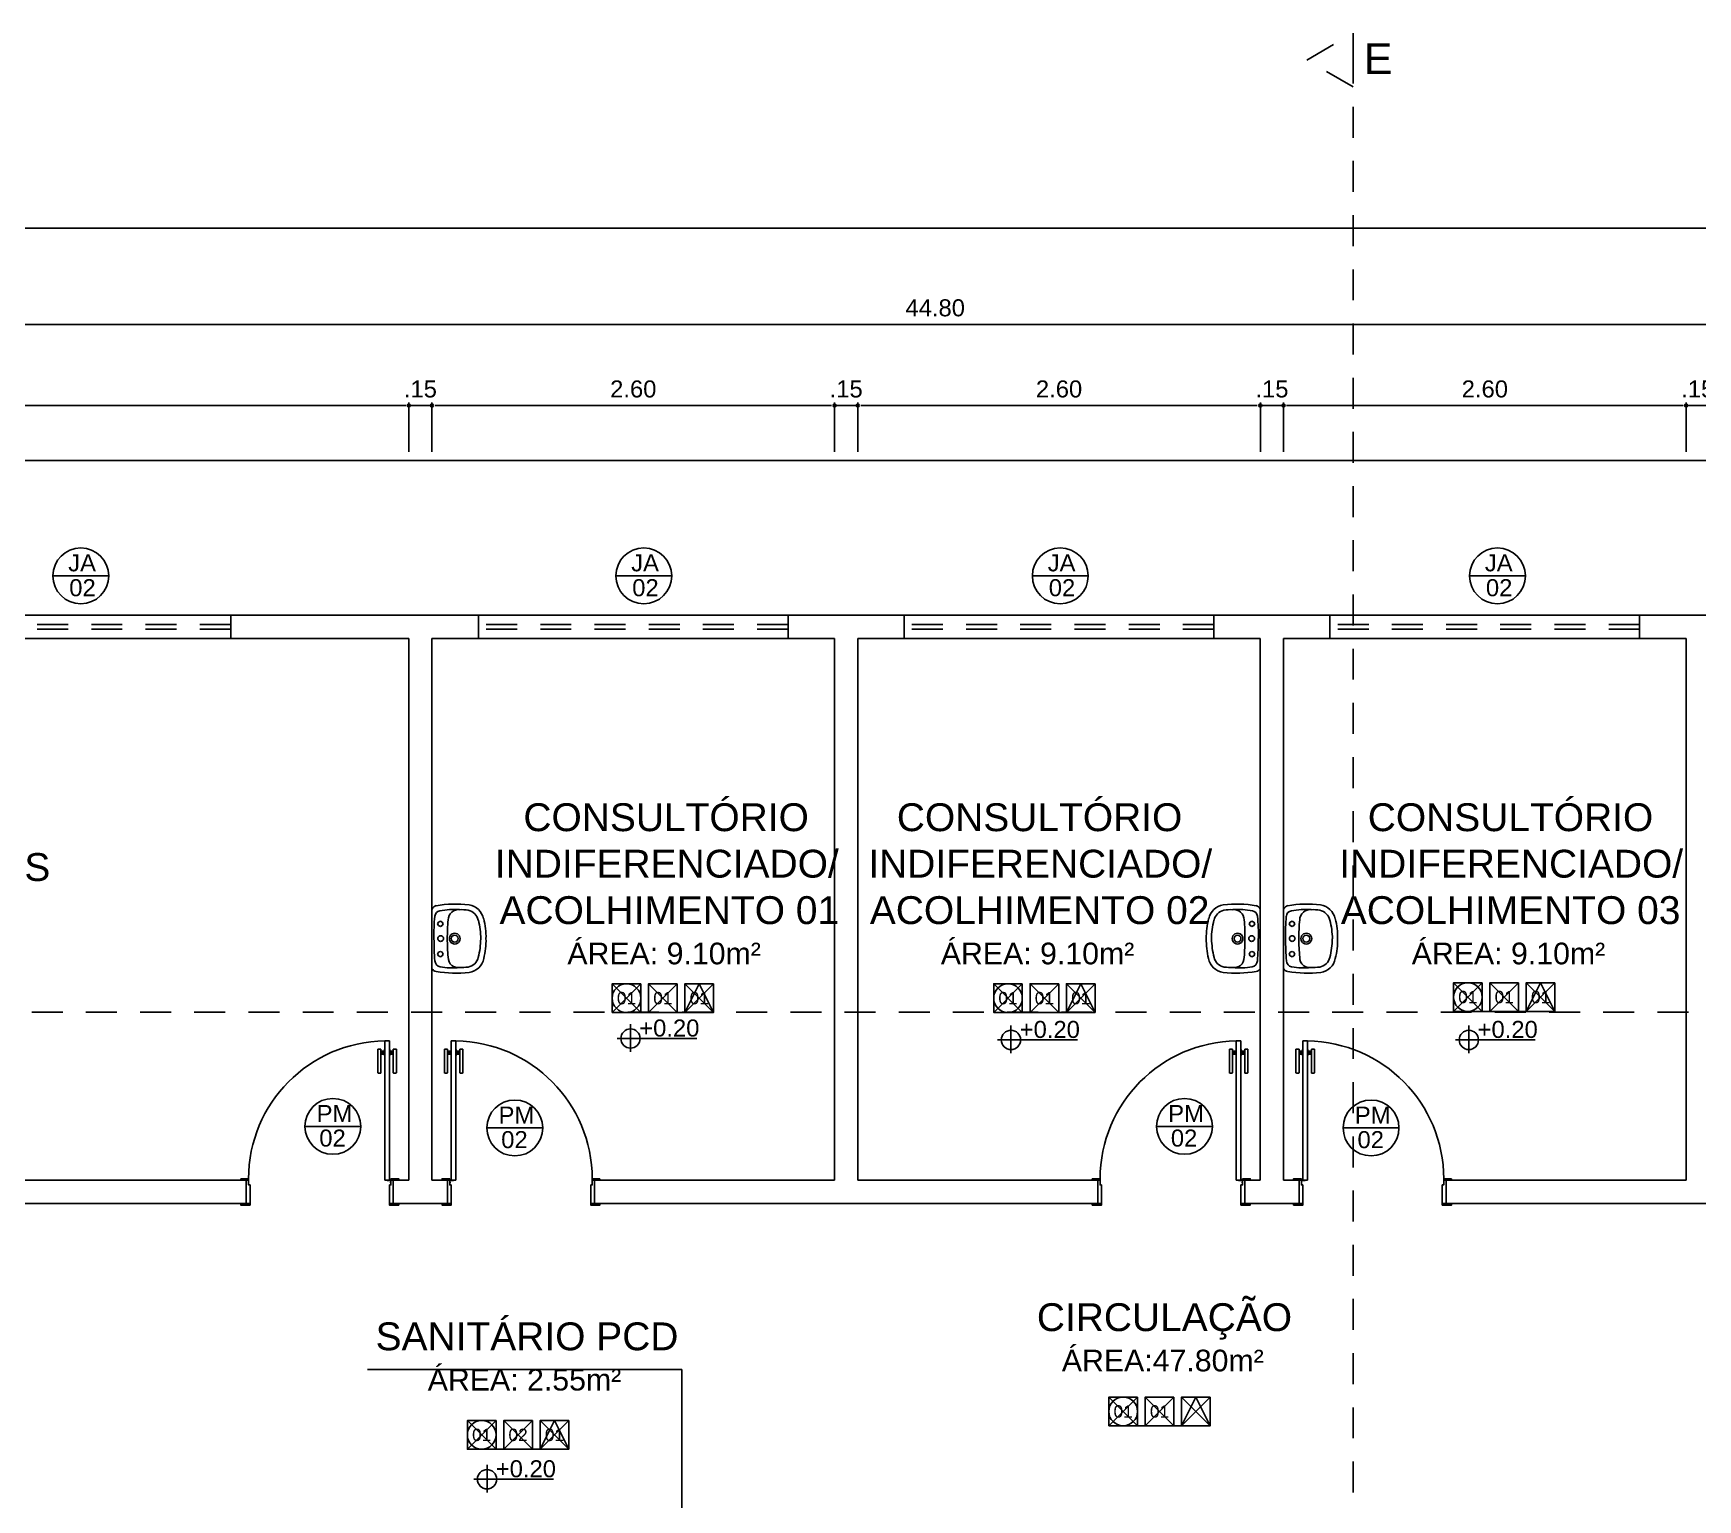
# Model space of a CAD drawing. Header units: millimetres. Extents: x 2125 to 3408, y 1171 to 1686.
# Drawn here: x 2433.18 to 2443.93, y 1448.89 to 1458.36 of the extents above; entities that cross this region are included whole.
import ezdxf
from ezdxf.enums import TextEntityAlignment as Align

# ---------------------------------------------------------------- set-up
doc = ezdxf.new("R2010")
doc.units = ezdxf.units.MM
doc.linetypes.add('CONTORNO_QUADRO_T', pattern=[0.35, 0.2, -0.15])
for name, color, linetype in [('at_Entity', 7, 'Continuous'), ('CALÇADA', 252, 'Continuous'), ('cotas', 7, 'Continuous'), ('ESQUADRIA', 3, 'Continuous'), ('ESQUADRIAS', 7, 'Continuous'), ('JANELA2', 1, 'Continuous'), ('Layout_Equipamentos', 7, 'Continuous'), ('linha de corte', 1, 'Continuous'), ('PAREDE', 4, 'Continuous'), ('TEXTO01', 7, 'Continuous'), ('TEXTO02', 3, 'Continuous'), ('TEXTO03', 2, 'Continuous'), ('TEXTO_ESP_FORRO', 62, 'Continuous'), ('TEXTO_ESP_PAREDES', 10, 'Continuous'), ('TEXTO_ESP_PISO', 150, 'Continuous')]:
    doc.layers.add(name, color=color, linetype=linetype)
doc.styles.add('ARIAL', font='sanss___.ttf')
doc.styles.add('ROMANS', font='arial.ttf')
doc.styles.add('TEXTO1', font='swissko.ttf', dxfattribs={"width": 0.6, "height": 0.1})
doc.dimstyles.new('ESCALA75', dxfattribs={"dimtxt": 0.11, "dimasz": 0.02, "dimexe": 0.02, "dimexo": 0.04, "dimgap": 0.05, "dimtad": 1, "dimzin": 4, "dimdsep": 46, "dimtxsty": 'ROMANS', "dimblk1": 'PPC', "dimblk2": 'PPC', "dimsah": 1, "dimcen": 0.02, "dimclrd": 7, "dimclre": 7, "dimclrt": 3, "dimazin": 1, "dimtfac": 1, "dimtix": 1, "dimtmove": 0, "dimatfit": 3, "dimldrblk": 'PPC', "dimfxl": 0, "dimtolj": 1, "dimtzin": 12, "dimarcsym": 0})

# ---------------------------------------------------------------- blocks, each defined once
blk = doc.blocks.new('P90_02')
at = {"layer": 'ESQUADRIAS', "color": 2}
for p, q in [((0.025, 0.075), (0.025, 0.975)), ((0.025, 0.975), (0.055, 0.975)), ((0.055, 0.975), (0.055, 0.075)), ((0.055, 0.075), (0.025, 0.075))]:
    blk.add_line(p, q, dxfattribs=at)
at = {"layer": 'ESQUADRIAS', "color": 3, "linetype": 'Continuous'}
for p, q in [((-0.02, 0.77), (-0.02, 0.921)), ((0, 0.921), (0, 0.77)), ((0.023, 0.88), (0.023, 0.92)), ((0.057, 0.88), (0.057, 0.92)), ((0.08, 0.921), (0.08, 0.77)), ((0.1, 0.77), (0.1, 0.921)), ((-0.003, 0.767), (-0.017, 0.767)), ((0.083, 0.767), (0.097, 0.767))]:
    blk.add_line(p, q, dxfattribs=at)
at = {"layer": 'ESQUADRIAS', "color": 3}
for p, q in [((0, 0.921), (-0.02, 0.921)), ((0, 0.91), (0.023, 0.91)), ((0, 0.9), (0.023, 0.9)), ((0, 0.89), (0.023, 0.89)), ((0.023, 0.92), (0.025, 0.92)), ((0.023, 0.88), (0.025, 0.88)), ((0.057, 0.92), (0.055, 0.92)), ((0.057, 0.88), (0.055, 0.88)), ((0.08, 0.91), (0.057, 0.91)), ((0.08, 0.9), (0.057, 0.9)), ((0.08, 0.89), (0.057, 0.89)), ((0.08, 0.921), (0.1, 0.921))]:
    blk.add_line(p, q, dxfattribs=at)
at = {"layer": 'ESQUADRIAS'}
for p, q in [((0.016, 0.059), (0.016, 0.062)), ((0.032, 0.074), (0.029, 0.074))]:
    blk.add_line(p, q, dxfattribs=at)
at = {"layer": 'ESQUADRIAS', "color": 3}
for points in [[(0.015, 0.085), (-0.035, 0.085), (-0.035, 0.075), (0.015, 0.075)], [(0.985, 0.085), (0.935, 0.085), (0.935, 0.075), (0.985, 0.075)], [(0.025, -0.075), (0, -0.075), (-0.035, -0.075), (-0.035, -0.085), (0.025, -0.085)], [(0.985, -0.075), (0.925, -0.075), (0.925, -0.085), (0.985, -0.085)]]:
    blk.add_lwpolyline(points, close=True, dxfattribs=at)
at = {"layer": 'ESQUADRIAS', "color": 2}
for points in [[(0.025, 0.045), (0.015, 0.045), (0.015, 0.075), (0, 0.075), (0, -0.075), (0.025, -0.075)], [(0.925, 0.045), (0.935, 0.045), (0.935, 0.075), (0.95, 0.075), (0.95, -0.075), (0.925, -0.075)]]:
    blk.add_lwpolyline(points, close=True, dxfattribs=at)
at = {"layer": 'ESQUADRIAS', "color": 1}
for points in [[(0.016, 0.071, -0.236068), (0.015, 0.073), (0.015, 0.07), (0.015, 0.05), (0.016, 0.05)], [(0.02, 0.074, 0.236068), (0.017, 0.075), (0.02, 0.075), (0.04, 0.075), (0.04, 0.074)]]:
    blk.add_lwpolyline(points, format="xyb", close=True, dxfattribs=at)
at = {"layer": 'ESQUADRIAS'}
for points in [[(0.017, 0.063), (0.016, 0.062), (0.016, 0.062)], [(0.017, 0.058), (0.016, 0.059), (0.016, 0.059)], [(0.017, 0.06), (0.017, 0.06), (0.017, 0.058), (0.017, 0.058), (0.017, 0.063), (0.017, 0.063), (0.017, 0.06), (0.017, 0.06)], [(0.028, 0.073), (0.029, 0.074), (0.029, 0.074)], [(0.03, 0.073), (0.03, 0.073), (0.033, 0.073), (0.033, 0.073), (0.028, 0.073), (0.028, 0.073), (0.03, 0.073), (0.03, 0.073)], [(0.033, 0.073), (0.032, 0.074), (0.032, 0.074)]]:
    blk.add_lwpolyline(points, dxfattribs=at)
at = {"layer": 'ESQUADRIAS', "color": 1}
blk.add_circle((0.017, 0.073), 0.0025, dxfattribs=at)
at = {"layer": 'ESQUADRIAS'}
blk.add_arc((0.043, 0.083), 0.892, 0.1295, 89.2231, dxfattribs=at)
at = {"layer": 'ESQUADRIAS', "color": 3, "linetype": 'Continuous'}
for centre, start, end in [((-0.017, 0.77), 180, 260.5377), ((-0.003, 0.77), 260.5377, 360), ((0.083, 0.77), 180, 279.4623), ((0.097, 0.77), 279.4623, 0)]:
    blk.add_arc(centre, 0.003, start, end, dxfattribs=at)
blk = doc.blocks.new('PPC')
at = {"color": 2}
blk.add_circle((0, 0), 0.5, dxfattribs=at)
blk = doc.blocks.new('*D823')
at = {"layer": 'cotas', "color": 7, "lineweight": -2, "transparency": 16777216}
for p, q in [((2428.158, 1455.655), (2428.158, 1455.975)), ((2428.178, 1455.955), (2435.588, 1455.955)), ((2435.608, 1455.655), (2435.608, 1455.975))]:
    blk.add_line(p, q, dxfattribs=at)
at = {"layer": 'DEFPOINTS', "color": 0, "transparency": 16777216}
for p in [(2435.608, 1455.955), (2428.158, 1455.554), (2435.608, 1455.554)]:
    blk.add_point(p, dxfattribs=at)
at = {"layer": 'cotas', "color": 7, "lineweight": -2, "transparency": 16777216, "xscale": 0.02, "yscale": 0.02, "zscale": 0.02, "rotation": 180}
blk.add_blockref('PPC', (2428.158, 1455.955), dxfattribs=at)
at = {"layer": 'cotas', "color": 7, "lineweight": -2, "transparency": 16777216, "xscale": 0.02, "yscale": 0.02, "zscale": 0.02}
blk.add_blockref('PPC', (2435.608, 1455.955), dxfattribs=at)
at = {"layer": 'cotas', "color": 3, "transparency": 16777216, "insert": (2431.883, 1456.061), "char_height": 0.11, "attachment_point": 5, "style": 'ROMANS'}
blk.add_mtext('\\A1;7.45', dxfattribs=at)
blk = doc.blocks.new('*D824')
at = {"layer": 'cotas', "color": 7, "lineweight": -2, "transparency": 16777216}
for p, q in [((2435.588, 1455.955), (2435.568, 1455.955)), ((2435.608, 1455.655), (2435.608, 1455.975)), ((2435.608, 1455.955), (2435.758, 1455.955)), ((2435.758, 1455.655), (2435.758, 1455.975)), ((2435.778, 1455.955), (2435.798, 1455.955))]:
    blk.add_line(p, q, dxfattribs=at)
at = {"layer": 'DEFPOINTS', "color": 0, "transparency": 16777216}
for p in [(2435.758, 1455.955), (2435.608, 1455.554), (2435.758, 1455.554)]:
    blk.add_point(p, dxfattribs=at)
at = {"layer": 'cotas', "color": 7, "lineweight": -2, "transparency": 16777216, "xscale": 0.02, "yscale": 0.02, "zscale": 0.02}
blk.add_blockref('PPC', (2435.608, 1455.955), dxfattribs=at)
at = {"layer": 'cotas', "color": 7, "lineweight": -2, "transparency": 16777216, "xscale": 0.02, "yscale": 0.02, "zscale": 0.02, "rotation": 180}
blk.add_blockref('PPC', (2435.758, 1455.955), dxfattribs=at)
at = {"layer": 'cotas', "color": 3, "transparency": 16777216, "insert": (2435.683, 1456.061), "char_height": 0.11, "attachment_point": 5, "style": 'ROMANS'}
blk.add_mtext('\\A1;.15', dxfattribs=at)
blk = doc.blocks.new('*D825')
at = {"layer": 'cotas', "color": 7, "lineweight": -2, "transparency": 16777216}
for p, q in [((2435.758, 1455.655), (2435.758, 1455.975)), ((2435.778, 1455.955), (2438.338, 1455.955)), ((2438.358, 1455.655), (2438.358, 1455.975))]:
    blk.add_line(p, q, dxfattribs=at)
at = {"layer": 'DEFPOINTS', "color": 0, "transparency": 16777216}
for p in [(2438.358, 1455.955), (2435.758, 1455.554), (2438.358, 1455.554)]:
    blk.add_point(p, dxfattribs=at)
at = {"layer": 'cotas', "color": 7, "lineweight": -2, "transparency": 16777216, "xscale": 0.02, "yscale": 0.02, "zscale": 0.02, "rotation": 180}
blk.add_blockref('PPC', (2435.758, 1455.955), dxfattribs=at)
at = {"layer": 'cotas', "color": 7, "lineweight": -2, "transparency": 16777216, "xscale": 0.02, "yscale": 0.02, "zscale": 0.02}
blk.add_blockref('PPC', (2438.358, 1455.955), dxfattribs=at)
at = {"layer": 'cotas', "color": 3, "transparency": 16777216, "insert": (2437.058, 1456.061), "char_height": 0.11, "attachment_point": 5, "style": 'ROMANS'}
blk.add_mtext('\\A1;2.60', dxfattribs=at)
blk = doc.blocks.new('*D826')
at = {"layer": 'cotas', "color": 7, "lineweight": -2, "transparency": 16777216}
for p, q in [((2438.338, 1455.955), (2438.318, 1455.955)), ((2438.358, 1455.655), (2438.358, 1455.975)), ((2438.358, 1455.955), (2438.508, 1455.955)), ((2438.508, 1455.655), (2438.508, 1455.975)), ((2438.528, 1455.955), (2438.548, 1455.955))]:
    blk.add_line(p, q, dxfattribs=at)
at = {"layer": 'DEFPOINTS', "color": 0, "transparency": 16777216}
for p in [(2438.508, 1455.955), (2438.358, 1455.554), (2438.508, 1455.554)]:
    blk.add_point(p, dxfattribs=at)
at = {"layer": 'cotas', "color": 7, "lineweight": -2, "transparency": 16777216, "xscale": 0.02, "yscale": 0.02, "zscale": 0.02}
blk.add_blockref('PPC', (2438.358, 1455.955), dxfattribs=at)
at = {"layer": 'cotas', "color": 7, "lineweight": -2, "transparency": 16777216, "xscale": 0.02, "yscale": 0.02, "zscale": 0.02, "rotation": 180}
blk.add_blockref('PPC', (2438.508, 1455.955), dxfattribs=at)
at = {"layer": 'cotas', "color": 3, "transparency": 16777216, "insert": (2438.433, 1456.061), "char_height": 0.11, "attachment_point": 5, "style": 'ROMANS'}
blk.add_mtext('\\A1;.15', dxfattribs=at)
blk = doc.blocks.new('*D827')
at = {"layer": 'cotas', "color": 7, "lineweight": -2, "transparency": 16777216}
for p, q in [((2438.508, 1455.655), (2438.508, 1455.975)), ((2438.528, 1455.955), (2441.088, 1455.955)), ((2441.108, 1455.655), (2441.108, 1455.975))]:
    blk.add_line(p, q, dxfattribs=at)
at = {"layer": 'DEFPOINTS', "color": 0, "transparency": 16777216}
for p in [(2441.108, 1455.955), (2438.508, 1455.554), (2441.108, 1455.554)]:
    blk.add_point(p, dxfattribs=at)
at = {"layer": 'cotas', "color": 7, "lineweight": -2, "transparency": 16777216, "xscale": 0.02, "yscale": 0.02, "zscale": 0.02, "rotation": 180}
blk.add_blockref('PPC', (2438.508, 1455.955), dxfattribs=at)
at = {"layer": 'cotas', "color": 7, "lineweight": -2, "transparency": 16777216, "xscale": 0.02, "yscale": 0.02, "zscale": 0.02}
blk.add_blockref('PPC', (2441.108, 1455.955), dxfattribs=at)
at = {"layer": 'cotas', "color": 3, "transparency": 16777216, "insert": (2439.808, 1456.061), "char_height": 0.11, "attachment_point": 5, "style": 'ROMANS'}
blk.add_mtext('\\A1;2.60', dxfattribs=at)
blk = doc.blocks.new('*D828')
at = {"layer": 'cotas', "color": 7, "lineweight": -2, "transparency": 16777216}
for p, q in [((2441.088, 1455.955), (2441.068, 1455.955)), ((2441.108, 1455.655), (2441.108, 1455.975)), ((2441.108, 1455.955), (2441.258, 1455.955)), ((2441.258, 1455.655), (2441.258, 1455.975)), ((2441.278, 1455.955), (2441.298, 1455.955))]:
    blk.add_line(p, q, dxfattribs=at)
at = {"layer": 'DEFPOINTS', "color": 0, "transparency": 16777216}
for p in [(2441.258, 1455.955), (2441.108, 1455.554), (2441.258, 1455.554)]:
    blk.add_point(p, dxfattribs=at)
at = {"layer": 'cotas', "color": 7, "lineweight": -2, "transparency": 16777216, "xscale": 0.02, "yscale": 0.02, "zscale": 0.02}
blk.add_blockref('PPC', (2441.108, 1455.955), dxfattribs=at)
at = {"layer": 'cotas', "color": 7, "lineweight": -2, "transparency": 16777216, "xscale": 0.02, "yscale": 0.02, "zscale": 0.02, "rotation": 180}
blk.add_blockref('PPC', (2441.258, 1455.955), dxfattribs=at)
at = {"layer": 'cotas', "color": 3, "transparency": 16777216, "insert": (2441.183, 1456.061), "char_height": 0.11, "attachment_point": 5, "style": 'ROMANS'}
blk.add_mtext('\\A1;.15', dxfattribs=at)
blk = doc.blocks.new('*D829')
at = {"layer": 'cotas', "color": 7, "lineweight": -2, "transparency": 16777216}
for p, q in [((2441.258, 1455.655), (2441.258, 1455.975)), ((2441.278, 1455.955), (2443.838, 1455.955)), ((2443.858, 1455.655), (2443.858, 1455.975))]:
    blk.add_line(p, q, dxfattribs=at)
at = {"layer": 'DEFPOINTS', "color": 0, "transparency": 16777216}
for p in [(2443.858, 1455.955), (2441.258, 1455.554), (2443.858, 1455.554)]:
    blk.add_point(p, dxfattribs=at)
at = {"layer": 'cotas', "color": 7, "lineweight": -2, "transparency": 16777216, "xscale": 0.02, "yscale": 0.02, "zscale": 0.02, "rotation": 180}
blk.add_blockref('PPC', (2441.258, 1455.955), dxfattribs=at)
at = {"layer": 'cotas', "color": 7, "lineweight": -2, "transparency": 16777216, "xscale": 0.02, "yscale": 0.02, "zscale": 0.02}
blk.add_blockref('PPC', (2443.858, 1455.955), dxfattribs=at)
at = {"layer": 'cotas', "color": 3, "transparency": 16777216, "insert": (2442.558, 1456.061), "char_height": 0.11, "attachment_point": 5, "style": 'ROMANS'}
blk.add_mtext('\\A1;2.60', dxfattribs=at)
blk = doc.blocks.new('*D830')
at = {"layer": 'cotas', "color": 7, "lineweight": -2, "transparency": 16777216}
for p, q in [((2443.838, 1455.955), (2443.818, 1455.955)), ((2443.858, 1455.655), (2443.858, 1455.975)), ((2443.858, 1455.955), (2444.008, 1455.955)), ((2444.008, 1455.655), (2444.008, 1455.975)), ((2444.028, 1455.955), (2444.048, 1455.955))]:
    blk.add_line(p, q, dxfattribs=at)
at = {"layer": 'DEFPOINTS', "color": 0, "transparency": 16777216}
for p in [(2444.008, 1455.955), (2443.858, 1455.554), (2444.008, 1455.554)]:
    blk.add_point(p, dxfattribs=at)
at = {"layer": 'cotas', "color": 7, "lineweight": -2, "transparency": 16777216, "xscale": 0.02, "yscale": 0.02, "zscale": 0.02}
blk.add_blockref('PPC', (2443.858, 1455.955), dxfattribs=at)
at = {"layer": 'cotas', "color": 7, "lineweight": -2, "transparency": 16777216, "xscale": 0.02, "yscale": 0.02, "zscale": 0.02, "rotation": 180}
blk.add_blockref('PPC', (2444.008, 1455.955), dxfattribs=at)
at = {"layer": 'cotas', "color": 3, "transparency": 16777216, "insert": (2443.933, 1456.061), "char_height": 0.11, "attachment_point": 5, "style": 'ROMANS'}
blk.add_mtext('\\A1;.15', dxfattribs=at)
blk = doc.blocks.new('new block12')
at = {"layer": 'at_Entity', "color": 0}
for p, q in [((-0.19, 0), (0, 0)), ((-0.114, 0.055), (-0.108, 0.066)), ((-0.108, 0.042), (-0.114, 0.055)), ((-0.108, 0.066), (-0.097, 0.072)), ((-0.097, 0.036), (-0.108, 0.042)), ((-0.097, 0.072), (-0.085, 0.066)), ((-0.085, 0.042), (-0.097, 0.036)), ((-0.085, 0.066), (-0.08, 0.055)), ((-0.08, 0.055), (-0.085, 0.042)), ((-0.063, 0), (0.125, 0)), ((0, 0), (0.193, 0)), ((0.083, 0.055), (0.087, 0.066)), ((0.087, 0.042), (0.083, 0.055)), ((0.087, 0.066), (0.099, 0.072)), ((0.099, 0.036), (0.087, 0.042)), ((0.099, 0.072), (0.11, 0.066)), ((0.11, 0.042), (0.099, 0.036)), ((0.11, 0.066), (0.116, 0.055)), ((0.116, 0.055), (0.11, 0.042))]:
    blk.add_line(p, q, dxfattribs=at)
for centre, radius, start, end in [((-0.104, 0.219), 0.117, 102.514, 169.9443), ((-0.012, -0.125), 0.474, 88.698, 104.4219), ((0.01, -0.125), 0.474, 75.6368, 91.3415), ((0.108, 0.225), 0.111, 7.7196, 79.5925), ((0.53, 0.153), 0.754, 173.4134, 189.6929), ((0.123, 0.188), 0.311, 171.3221, 181.8265), ((-0.102, 0.216), 0.0847, 102.9461, 167.2809), ((0.014, -0.261), 0.577, 91.3524, 103.5038), ((-0.013, -0.257), 0.572, 76.4579, 88.6966), ((0.105, 0.222), 0.0784, 8.4194, 78.3837), ((-0.133, 0.188), 0.319, 357.9946, 8.1696), ((-0.531, 0.154), 0.753, 350.2791, 6.5765), ((0.425, 0.149), 0.614, 177.3231, 189.2415), ((-0.117, 0.174), 0.0716, 176.6025, 219.5997), ((-0.121, 0.171), 0.0667, 220.3438, 269.4487), ((-0.001, 0.147), 0.0349, 150.0032, 209.9968), ((-0.001, 0.147), 0.0349, 90, 149.9929), ((-0.001, 0.147), 0.0349, 209.9968, 269.9993), ((-0.001, 0.147), 0.0222, 90, 180), ((-0.001, 0.147), 0.0222, 180, 270), ((-0.001, 0.147), 0.0349, 29.9968, 89.9993), ((-0.001, 0.147), 0.0222, 360, 90), ((-0.001, 0.147), 0.0222, 270.0097, 360), ((-0.001, 0.147), 0.0349, 270, 329.9929), ((-0.001, 0.147), 0.0349, 330.0032, 29.9968), ((0.123, 0.168), 0.0631, 266.7732, 320.7547), ((0.108, 0.173), 0.0781, 324.6525, 2.8394), ((-0.262, 0.132), 0.45, 349.782, 5.7972), ((-0.165, 0.045), 0.0522, 200.5417, 238.93), ((-0.143, 0.057), 0.0385, 188.7558, 265.6127), ((-0.007, 1.728), 1.716, 265.3753, 270.2103), ((0.002, 1.574), 1.475, 265.1896, 269.9391), ((-0.001, 0.056), 0.018, 150.0128, 209.9872), ((-0.001, 0.056), 0.018, 90, 150.0398), ((-0.001, 0.056), 0.018, 210.0191, 270.0367), ((-0.001, 1.452), 1.353, 270.0208, 275.0951), ((-0.001, 0.056), 0.018, 30.0191, 90.0367), ((-0.001, 0.056), 0.018, 270, 330.0398), ((-0.001, 1.892), 1.879, 270, 274.4144), ((-0.001, 0.056), 0.018, 330.0128, 29.9872), ((0.141, 0.059), 0.0402, 273.114, 350.3928), ((0.174, 0.034), 0.0386, 297.8673, 348.5693)]:
    blk.add_arc(centre, radius, start, end, dxfattribs=at)
blk = doc.blocks.new('Esp_Pis_Par_For_Esc100')
at = {"layer": 'DEFPOINTS'}
for p, q in [((0, 0.37), (0.37, 0)), ((0.37, 0.37), (0, 0)), ((0.47, 0.37), (0.84, 0)), ((0.84, 0.37), (0.47, 0)), ((0.94, 0.37), (1.31, 0)), ((1.31, 0.37), (0.94, 0)), ((0.47, 0), (0.37, 0)), ((0.94, 0), (0.84, 0))]:
    blk.add_line(p, q, dxfattribs=at)
for points in [[(0.37, 0.37), (0.37, 0), (0, 0), (0, 0.37)], [(1.31, 0.37), (1.31, 0), (0.94, 0), (0.94, 0.37)]]:
    blk.add_lwpolyline(points, close=True, dxfattribs=at)
at = {"layer": 'TEXTO_ESP_FORRO'}
blk.add_lwpolyline([(0.94, 0), (1.125, 0.37), (1.31, 0)], close=True, dxfattribs=at)
at = {"layer": 'TEXTO_ESP_PAREDES'}
blk.add_lwpolyline([(0.84, 0.37), (0.84, 0), (0.47, 0), (0.47, 0.37)], close=True, dxfattribs=at)
at = {"layer": 'TEXTO_ESP_PISO'}
blk.add_circle((0.185, 0.185), 0.185, dxfattribs=at)
at = {"layer": 'TEXTO_ESP_FORRO', "color": 3, "linetype": 'ByBlock', "style": 'ARIAL', "text_generation_flag": 6}
blk.add_attdef('FOR', text='', height=0.16, rotation=180, dxfattribs=at).set_placement((1.125, 0.185), align=Align.MIDDLE_CENTER)
at = {"layer": 'TEXTO_ESP_PAREDES', "color": 3, "linetype": 'ByBlock', "ltscale": 0.0001, "style": 'ARIAL', "text_generation_flag": 6}
blk.add_attdef('PAR', text='', height=0.16, rotation=180, dxfattribs=at).set_placement((0.655, 0.185), align=Align.MIDDLE_CENTER)
at = {"layer": 'TEXTO_ESP_PISO', "color": 3, "linetype": 'ByBlock', "style": 'ARIAL', "text_generation_flag": 6}
blk.add_attdef('PIS', text='', height=0.16, rotation=180, dxfattribs=at).set_placement((0.185, 0.185), align=Align.MIDDLE_CENTER)
blk = doc.blocks.new('*D951')
at = {"layer": 'cotas', "color": 7, "lineweight": -2, "transparency": 16777216}
for p, q in [((2416.608, 1456.179), (2416.608, 1456.499)), ((2416.628, 1456.479), (2461.388, 1456.479)), ((2461.408, 1456.179), (2461.408, 1456.499))]:
    blk.add_line(p, q, dxfattribs=at)
at = {"layer": 'DEFPOINTS', "color": 0, "transparency": 16777216}
for p in [(2461.408, 1456.479), (2416.608, 1454.601), (2461.408, 1454.601)]:
    blk.add_point(p, dxfattribs=at)
at = {"layer": 'cotas', "color": 7, "lineweight": -2, "transparency": 16777216, "xscale": 0.02, "yscale": 0.02, "zscale": 0.02, "rotation": 180}
blk.add_blockref('PPC', (2416.608, 1456.479), dxfattribs=at)
at = {"layer": 'cotas', "color": 7, "lineweight": -2, "transparency": 16777216, "xscale": 0.02, "yscale": 0.02, "zscale": 0.02}
blk.add_blockref('PPC', (2461.408, 1456.479), dxfattribs=at)
at = {"layer": 'cotas', "color": 3, "transparency": 16777216, "insert": (2439.008, 1456.585), "char_height": 0.11, "attachment_point": 5, "style": 'ROMANS'}
blk.add_mtext('\\A1;44.80', dxfattribs=at)
blk = doc.blocks.new('new block4')
at = {"layer": 'TEXTO01'}
h = blk.add_hatch(dxfattribs=at)
h.set_pattern_fill('ANGLE', color=256)
h.set_pattern_definition([(0, (-2260.456, -913.906), (0, 6.985), [5.08, -1.905]), (90, (-2260.456, -913.906), (-6.985, 4e-16), [5.08, -1.905])])
h.paths.add_polyline_path([(0, 0), (0, -0.062, 0.414214), (0.062, 0)])
h.paths.add_polyline_path([(0, 0), (0, 0.062, 0.414214), (-0.062, 0)])
for q in [(-0.086, 0), (0, 0.093), (0.429, 0), (0, -0.085)]:
    blk.add_line((0, 0), q, dxfattribs=at)
blk.add_circle((0, 0), 0.0624, dxfattribs=at)

msp = doc.modelspace()

# ---------------------------------------------------------------- linework, layer by layer
at = {"linetype": 'Continuous'}
msp.add_line((2415.1079, 1457.1006), (2475.5479, 1457.1006), dxfattribs=at)
at = {"layer": 'CALÇADA', "linetype": 'Continuous'}
msp.add_line((2462.4079, 1455.6006), (2415.6079, 1455.6006), dxfattribs=at)
at = {"layer": 'ESQUADRIA', "linetype": 'CONTORNO_QUADRO_T'}
for p, q in [((2434.4579, 1454.5406), (2432.4579, 1454.5406)), ((2434.4579, 1454.5106), (2432.4579, 1454.5106)), ((2438.0579, 1454.5406), (2436.0579, 1454.5406)), ((2438.0579, 1454.5106), (2436.0579, 1454.5106)), ((2440.8079, 1454.5406), (2438.8079, 1454.5406)), ((2440.8079, 1454.5106), (2438.8079, 1454.5106)), ((2443.5579, 1454.5406), (2441.5579, 1454.5406)), ((2443.5579, 1454.5106), (2441.5579, 1454.5106))]:
    msp.add_line(p, q, dxfattribs=at)
at = {"layer": 'JANELA2'}
for p, q in [((2434.4579, 1454.4506), (2434.4579, 1454.6006)), ((2441.5579, 1454.4506), (2441.5579, 1454.6006))]:
    msp.add_line(p, q, dxfattribs=at)
at = {"layer": 'JANELA2', "linetype": 'Continuous'}
for p, q in [((2436.0579, 1454.6006), (2436.0579, 1454.4506)), ((2438.0579, 1454.6006), (2438.0579, 1454.4506)), ((2438.8079, 1454.6006), (2438.8079, 1454.4506)), ((2440.8079, 1454.6006), (2440.8079, 1454.4506)), ((2443.5579, 1454.6006), (2443.5579, 1454.4506))]:
    msp.add_line(p, q, dxfattribs=at)
at = {"layer": 'linha de corte', "linetype": 'CONTORNO_QUADRO_T'}
for p, q in [((2441.7079, 1432.1341), (2441.7079, 1458.3589)), ((2477.4728, 1452.0361), (2412.8958, 1452.0361))]:
    msp.add_line(p, q, dxfattribs=at)
msp.add_lwpolyline([(2441.4079, 1458.1856), (2441.7079, 1458.3589), (2441.7079, 1458.0124)], close=True, dxfattribs=at)
at = {"layer": 'PAREDE', "linetype": 'Continuous'}
for p, q in [((2458.0579, 1454.6006), (2428.0079, 1454.6006)), ((2435.6079, 1454.4506), (2428.1579, 1454.4506)), ((2435.6079, 1454.4506), (2435.6079, 1450.9506)), ((2435.6079, 1454.4506), (2435.6079, 1450.9506)), ((2438.3579, 1454.4506), (2435.7579, 1454.4506)), ((2435.7579, 1454.4506), (2435.7579, 1450.9506)), ((2438.3579, 1454.4506), (2438.3579, 1450.9506)), ((2441.1079, 1454.4506), (2438.5079, 1454.4506)), ((2438.5079, 1454.4506), (2438.5079, 1450.9506)), ((2441.1079, 1454.4506), (2441.1079, 1450.9506)), ((2441.2579, 1454.4506), (2441.2579, 1450.9506)), ((2441.2579, 1454.4506), (2443.8579, 1454.4506)), ((2443.8579, 1454.4506), (2443.8579, 1450.9506)), ((2434.5229, 1450.9506), (2428.1579, 1450.9506)), ((2435.6079, 1450.9506), (2435.5429, 1450.9506)), ((2435.8229, 1450.9506), (2435.7579, 1450.9506)), ((2438.3579, 1450.9506), (2436.8429, 1450.9506)), ((2440.0229, 1450.9506), (2438.5079, 1450.9506)), ((2441.1079, 1450.9506), (2441.0429, 1450.9506)), ((2441.3229, 1450.9506), (2441.2579, 1450.9506)), ((2443.8579, 1450.9506), (2442.3429, 1450.9506)), ((2434.5229, 1450.8006), (2428.1579, 1450.8006)), ((2435.8229, 1450.8006), (2435.5429, 1450.8006)), ((2435.8829, 1450.8006), (2435.8579, 1450.8006)), ((2440.0229, 1450.8006), (2436.8429, 1450.8006)), ((2441.3229, 1450.8006), (2441.0429, 1450.8006)), ((2445.5229, 1450.8006), (2442.3429, 1450.8006))]:
    msp.add_line(p, q, dxfattribs=at)
at = {"layer": 'TEXTO01'}
for p, q in [((2433.3092, 1454.8542), (2433.6699, 1454.8542)), ((2436.9452, 1454.8542), (2437.306, 1454.8542)), ((2439.6355, 1454.8542), (2439.9962, 1454.8542)), ((2442.4589, 1454.8542), (2442.8197, 1454.8542)), ((2434.9374, 1451.2988), (2435.2981, 1451.2988)), ((2436.1124, 1451.2887), (2436.4732, 1451.2887)), ((2440.4374, 1451.2988), (2440.7981, 1451.2988)), ((2441.6428, 1451.2887), (2442.0035, 1451.2887)), ((2437.3718, 1449.7279), (2435.3423, 1449.7279)), ((2437.3718, 1448.4802), (2437.3718, 1449.7279))]:
    msp.add_line(p, q, dxfattribs=at)
for centre in [(2433.4895, 1454.8542), (2437.1256, 1454.8542), (2439.8159, 1454.8542), (2442.6393, 1454.8542), (2435.1178, 1451.2988), (2436.2928, 1451.2887), (2440.6178, 1451.2988), (2441.8232, 1451.2887)]:
    msp.add_circle(centre, 0.1804, dxfattribs=at)

# ---------------------------------------------------------------- block references
at = {"layer": 'ESQUADRIAS', "xscale": -1}
for p in [(2435.5079, 1450.8756), (2441.0079, 1450.8756)]:
    msp.add_blockref('P90_02', p, dxfattribs=at)
at = {"layer": 'ESQUADRIAS'}
for p in [(2435.8579, 1450.8756), (2441.3579, 1450.8756)]:
    msp.add_blockref('P90_02', p, dxfattribs=at)
at = {"layer": 'Layout_Equipamentos', "rotation": 270}
for p in [(2435.7579, 1452.5106), (2441.2579, 1452.5106)]:
    msp.add_blockref('new block12', p, dxfattribs=at)
at = {"layer": 'Layout_Equipamentos', "xscale": -1, "rotation": 90}
msp.add_blockref('new block12', (2441.1079, 1452.5106), dxfattribs=at)
at = {"layer": 'TEXTO01'}
for p in [(2437.0401, 1451.8663), (2439.4975, 1451.8572), (2442.4548, 1451.8572), (2436.1136, 1449.0197)]:
    msp.add_blockref('new block4', p, dxfattribs=at)
at = {"layer": 'TEXTO02', "xscale": 0.5, "yscale": 0.5, "zscale": 0.5}
for p, values in [((2436.9219, 1452.0345), {'PIS': '01', 'PAR': '01', 'FOR': '01'}), ((2439.3858, 1452.0345), {'PIS': '01', 'PAR': '01', 'FOR': '01'}), ((2442.3559, 1452.0416), {'PIS': '01', 'PAR': '01', 'FOR': '01'}), ((2435.9865, 1449.2139), {'PIS': '01', 'PAR': '02', 'FOR': '01'})]:
    msp.add_blockref('Esp_Pis_Par_For_Esc100', p, dxfattribs=at).add_auto_attribs(values)
at = {"layer": 'TEXTO02'}
ref = msp.add_blockref('Esp_Pis_Par_For_Esc100', (2440.1296, 1449.3651), dxfattribs=dict(at, xscale=0.5, yscale=0.5, zscale=0.5))
ref.add_attrib('PIS', '01', dxfattribs={"layer": 'TEXTO_ESP_PISO', "color": 3, "linetype": 'ByBlock', "height": 0.08, "rotation": 180, "style": 'ARIAL', "text_generation_flag": 6}).set_placement((2440.2221, 1449.4576), align=Align.MIDDLE_CENTER)
ref.add_attrib('PAR', '01', dxfattribs={"layer": 'TEXTO_ESP_PAREDES', "color": 3, "linetype": 'ByBlock', "ltscale": 0.0001, "height": 0.08, "rotation": 180, "style": 'ARIAL', "text_generation_flag": 6}).set_placement((2440.4571, 1449.4576), align=Align.MIDDLE_CENTER)

# ---------------------------------------------------------------- texts
at = {"layer": 'cotas', "ltscale": 0.0001, "char_height": 0.11, "width": 0.503613, "attachment_point": 1, "style": 'TEXTO1'}
for insert in [(2437.0281, 1451.9891), (2439.4855, 1451.98), (2442.4428, 1451.98), (2436.1016, 1449.1425)]:
    msp.add_mtext('\\pi0.06832;{\\fSansSerif|b0|i0|c2|p2;\\W1;+0.20}', dxfattribs=dict(at, insert=insert))
at = {"layer": 'linha de corte', "ltscale": 0.0001, "insert": (2441.7755, 1458.295), "char_height": 0.12, "width": 0.619452, "attachment_point": 1, "style": 'TEXTO1'}
msp.add_mtext('{\\fSansSerif|b0|i0|c2|p2;\\H1.6667x;\\W1;E}', dxfattribs=at)
at = {"layer": 'TEXTO01', "ltscale": 0.0001, "attachment_point": 1, "style": 'TEXTO1'}
for s, insert, char_height, width in [('{\\fSansSerif|b0|i0|c2|p2;\\W1;JA}', (2433.4084, 1454.9937), 0.11, 0.330365), ('{\\fSansSerif|b0|i0|c2|p2;\\W1;JA}', (2437.0445, 1454.9937), 0.11, 0.330365), ('{\\fSansSerif|b0|i0|c2|p2;\\W1;JA}', (2439.7347, 1454.9937), 0.11, 0.330365), ('{\\fSansSerif|b0|i0|c2|p2;\\W1;JA}', (2442.5582, 1454.9937), 0.11, 0.330365), ('{\\fSansSerif|b0|i0|c2|p2;\\W1;02}', (2433.4152, 1454.833), 0.11, 0.330365), ('{\\fSansSerif|b0|i0|c2|p2;\\W1;02}', (2437.0513, 1454.833), 0.11, 0.330365), ('{\\fSansSerif|b0|i0|c2|p2;\\W1;02}', (2439.7415, 1454.833), 0.11, 0.330365), ('{\\fSansSerif|b0|i0|c2|p2;\\W1;02}', (2442.565, 1454.833), 0.11, 0.330365), ('{\\fSansSerif|b0|i0|c2|p2;\\W1;PM}', (2435.013, 1451.4368), 0.11, 0.330365), ('{\\fSansSerif|b0|i0|c2|p2;\\W1;PM}', (2436.1881, 1451.4267), 0.11, 0.330365), ('{\\fSansSerif|b0|i0|c2|p2;\\W1;PM}', (2440.513, 1451.4368), 0.11, 0.330365), ('{\\fSansSerif|b0|i0|c2|p2;\\W1;PM}', (2441.7184, 1451.4267), 0.11, 0.330365), ('{\\fSansSerif|b0|i0|c2|p2;\\W1;02}', (2435.0301, 1451.2783), 0.11, 0.330365), ('{\\fSansSerif|b0|i0|c2|p2;\\W1;02}', (2436.2051, 1451.2682), 0.11, 0.330365), ('{\\fSansSerif|b0|i0|c2|p2;\\W1;02}', (2440.5301, 1451.2783), 0.11, 0.330365), ('{\\fSansSerif|b0|i0|c2|p2;\\W1;02}', (2441.7355, 1451.2682), 0.11, 0.330365), ('\\pi-0.0659;{\\fSansSerif|b0|i0|c2|p2;\\H1.5x;\\W1;\\C2;CIRCULAÇÃO\\P\\pi0.095437;\\H0.77777x;\\C3;ÁREA:47.80m²}', (2439.7304, 1450.1565), 0.12, 1.466226), ('\\pi0.84875;{\\fSansSerif|b0|i0|c2|p2;\\H1.5x;\\W1;\\C2;SANITÁRIO PCD\\P\\pi1.1854;\\H0.77777x;\\C3;ÁREA: 2.55m²}', (2434.5452, 1450.0328), 0.12, 3.592802)]:
    msp.add_mtext(s, dxfattribs=dict(at, insert=insert, char_height=char_height, width=width))
at = {"layer": 'TEXTO03', "ltscale": 0.0001, "char_height": 0.12, "width": 3.592802, "attachment_point": 1, "style": 'TEXTO1'}
for s, insert in [('\\pi0.90134;{\\fSansSerif|b0|i0|c2|p2;\\H1.5x;\\W1;\\C2;CONSULTÓRIO\\P\\pi0.71727;INDIFERENCIADO/\\P\\pi0.74714;ACOLHIMENTO 01\\P\\pi1.1854;\\H0.77777x;\\C3;ÁREA: 9.10m²}', (2435.4469, 1453.3856)), ('\\pi0.90134;{\\fSansSerif|b0|i0|c2|p2;\\H1.5x;\\W1;\\C2;CONSULTÓRIO\\P\\pi0.71727;INDIFERENCIADO/\\P\\pi0.72702;ACOLHIMENTO 02\\P\\pi1.1854;\\H0.77777x;\\C3;ÁREA: 9.10m²}', (2437.8588, 1453.3856)), ('\\pi0.90134;{\\fSansSerif|b0|i0|c2|p2;\\H1.5x;\\W1;\\C2;CONSULTÓRIO\\P\\pi0.71727;INDIFERENCIADO/\\P\\pi0.72739;ACOLHIMENTO 03\\P\\pi1.1854;\\H0.77777x;\\C3;ÁREA: 9.10m²}', (2440.9004, 1453.3856)), ('\\pi0.51813;{\\fSansSerif|b0|i0|c2|p2;\\H1.5x;\\W1;\\C2;SALA DE ATIVIDADES\\P\\pi0.82689;COLETIVAS/ACS\\P\\pi1.132;\\H0.77777x;\\C3;ÁREA: 26.08m²}', (2430.1479, 1453.0639))]:
    msp.add_mtext(s, dxfattribs=dict(at, insert=insert))

# ---------------------------------------------------------------- dimensions: what is measured, and where the dimension line sits
at = {"layer": 'cotas'}
dim = msp.add_linear_dim(base=(2461.4079, 1456.4788), p1=(2416.6079, 1454.6006), p2=(2461.4079, 1454.6006), dimstyle='ESCALA75', dxfattribs=at)
dim.commit()
dim.dimension.update_dxf_attribs({"geometry": '*D951', "text_midpoint": (2439.0079, 1456.585)})
for base, p1, p2, picture, middle in [((2435.6079, 1455.9546), (2428.1579, 1455.5544), (2435.6079, 1455.5544), '*D823', (2431.8829, 1456.0605)), ((2435.7579, 1455.9546), (2435.6079, 1455.5544), (2435.7579, 1455.5544), '*D824', (2435.6829, 1456.0607)), ((2438.3579, 1455.9546), (2435.7579, 1455.5544), (2438.3579, 1455.5544), '*D825', (2437.0579, 1456.0607)), ((2438.5079, 1455.9546), (2438.3579, 1455.5544), (2438.5079, 1455.5544), '*D826', (2438.4329, 1456.0607)), ((2441.1079, 1455.9546), (2438.5079, 1455.5544), (2441.1079, 1455.5544), '*D827', (2439.8079, 1456.0607)), ((2441.2579, 1455.9546), (2441.1079, 1455.5544), (2441.2579, 1455.5544), '*D828', (2441.1829, 1456.0607)), ((2443.8579, 1455.9546), (2441.2579, 1455.5544), (2443.8579, 1455.5544), '*D829', (2442.5579, 1456.0607)), ((2444.0079, 1455.9546), (2443.8579, 1455.5544), (2444.0079, 1455.5544), '*D830', (2443.9329, 1456.0607))]:
    dim = msp.add_linear_dim(base=base, p1=p1, p2=p2, dimstyle='ESCALA75', override={"dimtmove": 1}, dxfattribs=at)
    dim.commit()
    dim.dimension.update_dxf_attribs({"geometry": picture, "text_midpoint": middle})

doc.saveas('drawing.dxf')
